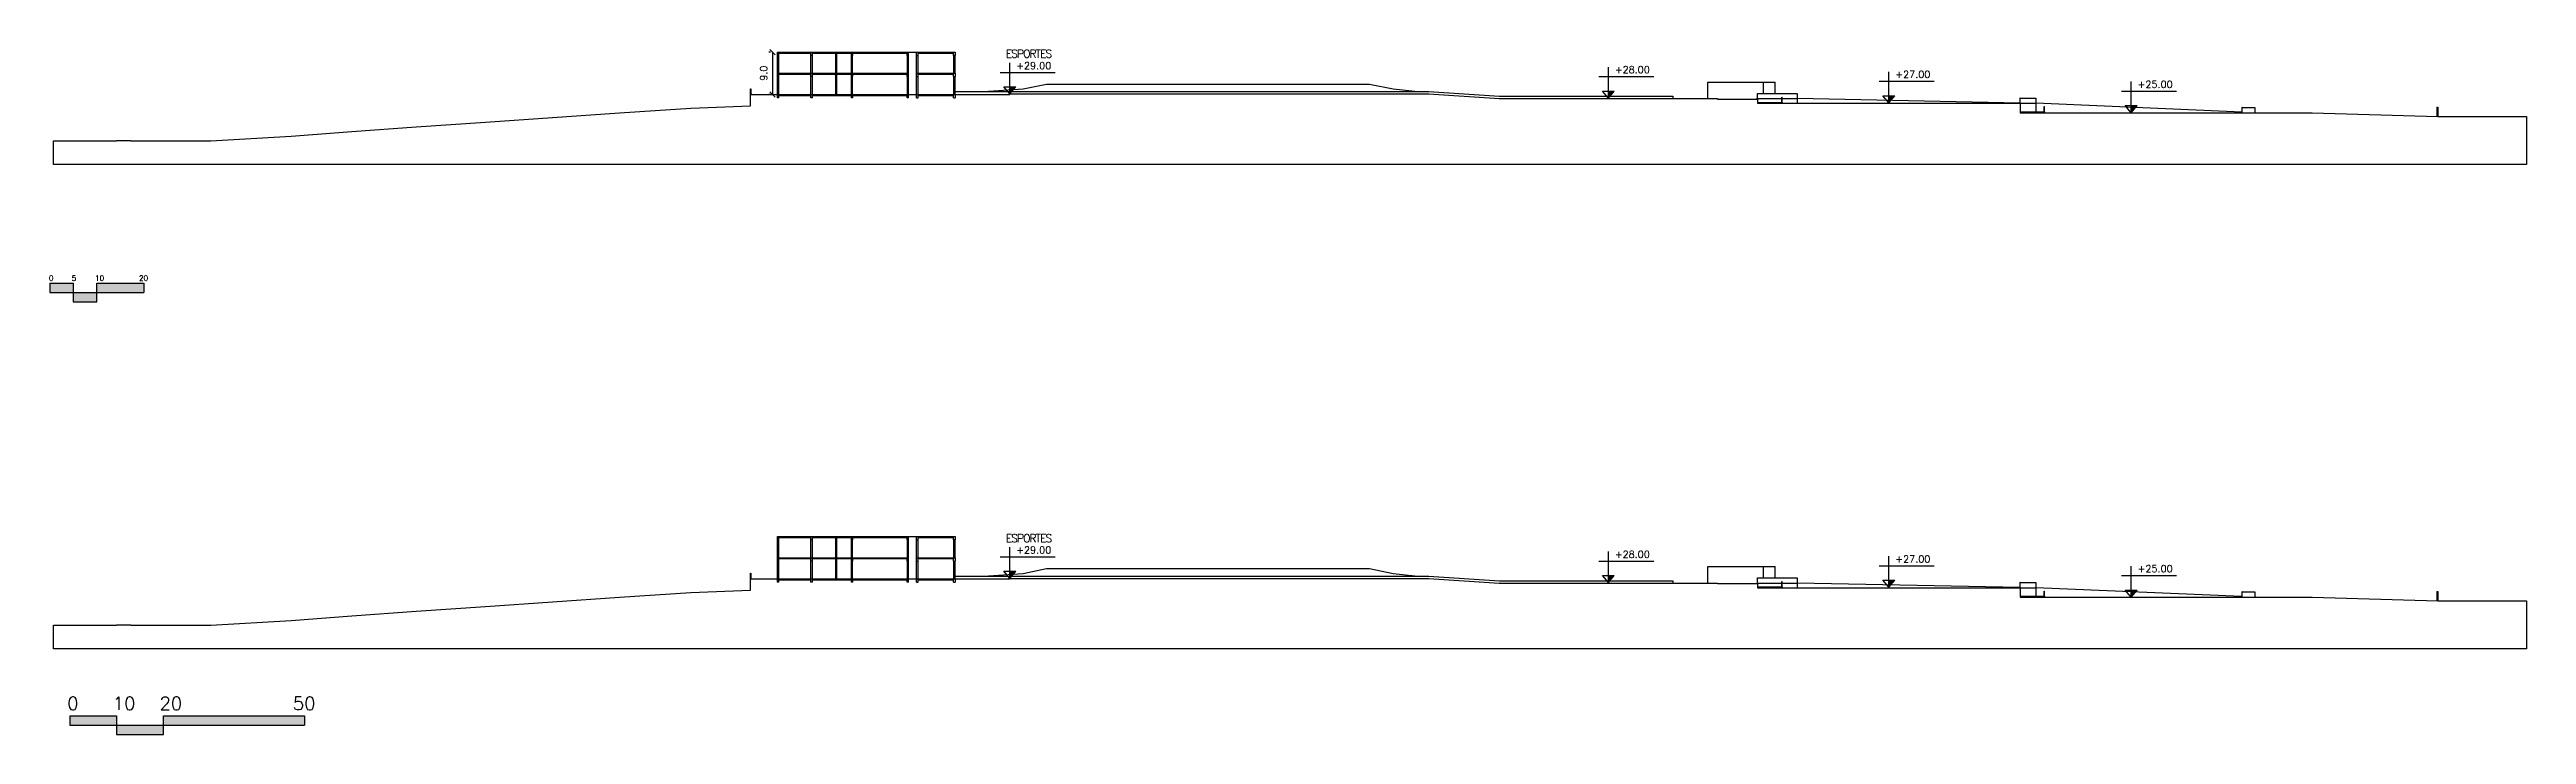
# Model space of a CAD drawing. Header units: millimetres. Extents: x 55520 to 96084, y -58491 to -49645.
# Drawn here: x 81170 to 81697, y -51293 to -51147 of the extents above; entities that cross this region are included whole.
import ezdxf
from ezdxf.enums import TextEntityAlignment as Align

# ---------------------------------------------------------------- set-up
doc = ezdxf.new("R2010")
doc.units = ezdxf.units.MM
doc.header["$PDMODE"] = 35
for name, color, linetype in [('Alvenaria Corte', 30, 'Continuous'), ('Alvenaria Vista', 40, 'Continuous'), ('ARQ-COTAS', 1, 'Continuous'), ('ARQ-SÍMBOLOS', 2, 'Continuous'), ('ARQ-TEXTO2', 2, 'Continuous'), ('Cinza', 9, 'Continuous'), ('Linha Fina', 100, 'Continuous'), ('Pilares', 181, 'Continuous'), ('Piso_Novo', 5, 'Continuous'), ('VPORTS', 7, 'Continuous')]:
    doc.layers.add(name, color=color, linetype=linetype)
doc.styles.add('ROMANS', font='romans.shx')
doc.styles.add('Romans_Anot', font='romans.shx')
doc.dimstyles.new('Escala 1-750', dxfattribs={"dimscale": 7.5, "dimtxt": 0.2, "dimasz": 0.15, "dimexe": 0.1, "dimexo": 0.2, "dimgap": 0.15, "dimtad": 1, "dimzin": 4, "dimdsep": 46, "dimtxsty": 'Romans_Anot', "dimblk": 'OBLIQUE', "dimcen": 0.25, "dimclrd": 256, "dimclre": 256, "dimclrt": 2, "dimadec": 0, "dimazin": 0, "dimtfac": 1, "dimtix": 1, "dimtmove": 2, "dimatfit": 3, "dimfxl": 1, "dimtfillclr": 256, "dimlwd": -1, "dimlwe": -1, "dimarcsym": 0})

# ---------------------------------------------------------------- blocks, each defined once
blk = doc.blocks.new('Escala')
at = {"layer": 'Linha Fina'}
h = blk.add_hatch(color=256, dxfattribs=at)
h.dxf.hatch_style = 1
h.paths.add_polyline_path([(40663.48, -39178.74), (40663.48, -39180.74), (40673.48, -39180.74), (40673.48, -39178.74)])
h.paths.add_polyline_path([(40663.48, -39182.74), (40663.48, -39180.74), (40658.48, -39180.74), (40658.48, -39182.74)])
h.paths.add_polyline_path([(40658.48, -39180.74), (40658.48, -39178.74), (40653.48, -39178.74), (40653.48, -39180.74)])
for p, q in [((40653.48, -39178.74), (40658.48, -39178.74)), ((40653.48, -39178.74), (40653.48, -39180.74)), ((40658.48, -39178.74), (40658.48, -39180.74)), ((40663.48, -39180.74), (40663.48, -39178.74)), ((40663.48, -39178.74), (40673.48, -39178.74)), ((40673.48, -39178.74), (40673.48, -39180.74)), ((40653.48, -39180.74), (40673.48, -39180.74)), ((40658.48, -39180.74), (40658.48, -39182.74)), ((40658.48, -39182.74), (40663.48, -39182.74)), ((40663.48, -39182.74), (40663.48, -39180.74))]:
    blk.add_line(p, q, dxfattribs=at)
at = {"layer": 'ARQ-TEXTO2', "attachment_point": 1, "style": 'ROMANS'}
for s, insert, char_height in [('0', (40653.28, -39177.13), 1.12), ('5', (40658.15, -39177.13), 1.12), ('10', (40663.14, -39177.13), 1.125), ('20', (40672.49, -39177.13), 1.125)]:
    blk.add_mtext(s, dxfattribs=dict(at, insert=insert, char_height=char_height))
blk = doc.blocks.new('Nível_Fachada')
at = {"layer": 'ARQ-SÍMBOLOS'}
h = blk.add_hatch(color=1, dxfattribs=at)
h.dxf.hatch_style = 1
h.paths.add_polyline_path([(0.167, 0.202), (0, 0.202), (0, 0)])
at = {"layer": 'ARQ-SÍMBOLOS', "color": 1}
for p, q in [((0, 0), (0, 0.884)), ((-0.271, 0.613), (1.29, 0.613)), ((-0.167, 0.202), (0.167, 0.202)), ((0, 0), (-0.167, 0.202)), ((0, 0), (0.167, 0.202))]:
    blk.add_line(p, q, dxfattribs=at)
at = {"layer": 'ARQ-TEXTO2', "style": 'ROMANS'}
blk.add_attdef('NIVEL-ACABADO', text='', height=0.2, dxfattribs=at).set_placement((0.182, 0.647), align=Align.BOTTOM_LEFT)
blk = doc.blocks.new('_Oblique')
at = {"color": 0, "linetype": 'ByBlock', "lineweight": -2}
blk.add_line((-0.5, -0.5), (0.5, 0.5), dxfattribs=at)
blk = doc.blocks.new('*D31')
at = {"layer": 'ARQ-COTAS', "transparency": 16777216}
for p, q in [((81323.28, -51147.2), (81322.92, -51147.2)), ((81323.67, -51147.2), (81323.67, -51156.2)), ((81323.28, -51156.2), (81322.92, -51156.2))]:
    blk.add_line(p, q, dxfattribs=at)
at = {"layer": 'Defpoints', "color": 0, "transparency": 16777216}
for p in [(81324.78, -51147.2), (81323.67, -51156.2), (81324.78, -51156.2)]:
    blk.add_point(p, dxfattribs=at)
at = {"layer": 'ARQ-COTAS', "transparency": 16777216, "xscale": 1.125, "yscale": 1.125, "zscale": 1.125}
for p, rotation in [((81323.67, -51147.2), 90), ((81323.67, -51156.2), 270)]:
    blk.add_blockref('_Oblique', p, dxfattribs=dict(at, rotation=rotation))
at = {"layer": 'ARQ-COTAS', "color": 2, "transparency": 16777216, "insert": (81321.79, -51151.7), "char_height": 1.5, "attachment_point": 5, "rotation": 90, "style": 'Romans_Anot'}
blk.add_mtext('9.0', dxfattribs=at)

msp = doc.modelspace()

# ---------------------------------------------------------------- hatches: boundary and pattern name
at = {"layer": 'Linha Fina'}
h = msp.add_hatch(color=256, dxfattribs=at)
h.dxf.hatch_style = 1
h.paths.add_polyline_path([(81224.009, -51288.575), (81194.009, -51288.575), (81194.009, -51290.575), (81224.009, -51290.575)])
h.paths.add_polyline_path([(81194.009, -51292.575), (81194.009, -51290.575), (81184.009, -51290.575), (81184.009, -51292.575)])
h.paths.add_polyline_path([(81184.009, -51290.575), (81184.009, -51288.575), (81174.009, -51288.575), (81174.009, -51290.575)])

# ---------------------------------------------------------------- linework, layer by layer
at = {"layer": 'Alvenaria Corte'}
for p, q in [((81324.783, -51151.699), (81324.783, -51147.899)), ((81325.031, -51151.699), (81325.031, -51147.899)), ((81331.878, -51151.699), (81331.878, -51147.899)), ((81332.217, -51151.699), (81332.217, -51147.899)), ((81337.177, -51151.699), (81337.177, -51147.399)), ((81337.425, -51151.699), (81337.425, -51147.399)), ((81340.523, -51151.699), (81340.523, -51147.899)), ((81340.771, -51151.699), (81340.771, -51147.899)), ((81352.422, -51151.699), (81352.422, -51147.899)), ((81352.669, -51151.699), (81352.669, -51147.899)), ((81354.392, -51151.699), (81354.392, -51147.899)), ((81354.731, -51151.699), (81354.731, -51147.899)), ((81362.337, -51151.699), (81362.337, -51147.899)), ((81362.584, -51151.699), (81362.584, -51147.899)), ((81324.783, -51156.199), (81324.783, -51152.399)), ((81325.031, -51156.199), (81325.031, -51152.399)), ((81331.878, -51156.199), (81331.878, -51152.399)), ((81332.217, -51156.199), (81332.217, -51152.399)), ((81337.177, -51156.199), (81337.177, -51151.899)), ((81337.425, -51156.199), (81337.425, -51151.899)), ((81340.523, -51156.199), (81340.523, -51152.399)), ((81340.771, -51156.199), (81340.771, -51152.399)), ((81352.422, -51156.199), (81352.422, -51152.399)), ((81352.669, -51156.199), (81352.669, -51152.399)), ((81354.392, -51156.199), (81354.392, -51152.399)), ((81354.731, -51156.199), (81354.731, -51152.399)), ((81362.337, -51156.199), (81362.337, -51152.399)), ((81362.584, -51156.199), (81362.584, -51152.399)), ((81533.503, -51157.899), (81538.714, -51157.899)), ((81538.714, -51157.899), (81538.714, -51158.099)), ((81589.432, -51159.899), (81594.592, -51159.899)), ((81594.592, -51159.899), (81594.592, -51160.099)), ((81678.191, -51158.899), (81678.191, -51160.893)), ((81678.191, -51158.899), (81678.391, -51158.899)), ((81678.391, -51158.899), (81678.391, -51160.899)), ((81337.177, -51254.915), (81337.177, -51250.615)), ((81337.425, -51254.915), (81337.425, -51250.615)), ((81324.783, -51254.915), (81324.783, -51251.115)), ((81324.783, -51259.415), (81324.783, -51255.615)), ((81325.031, -51254.915), (81325.031, -51251.115)), ((81325.031, -51259.415), (81325.031, -51255.615)), ((81331.878, -51254.915), (81331.878, -51251.115)), ((81331.878, -51259.415), (81331.878, -51255.615)), ((81332.217, -51254.915), (81332.217, -51251.115)), ((81332.217, -51259.415), (81332.217, -51255.615)), ((81337.177, -51259.415), (81337.177, -51255.115)), ((81337.425, -51259.415), (81337.425, -51255.115)), ((81340.523, -51254.915), (81340.523, -51251.115)), ((81340.523, -51259.415), (81340.523, -51255.615)), ((81340.771, -51254.915), (81340.771, -51251.115)), ((81340.771, -51259.415), (81340.771, -51255.615)), ((81352.422, -51254.915), (81352.422, -51251.115)), ((81352.422, -51259.415), (81352.422, -51255.615)), ((81352.669, -51254.915), (81352.669, -51251.115)), ((81352.669, -51259.415), (81352.669, -51255.615)), ((81354.392, -51254.915), (81354.392, -51251.115)), ((81354.392, -51259.415), (81354.392, -51255.615)), ((81354.731, -51254.915), (81354.731, -51251.115)), ((81354.731, -51259.415), (81354.731, -51255.615)), ((81362.337, -51254.915), (81362.337, -51251.115)), ((81362.337, -51259.415), (81362.337, -51255.615)), ((81362.584, -51254.915), (81362.584, -51251.115)), ((81362.584, -51259.415), (81362.584, -51255.615)), ((81533.503, -51261.115), (81538.714, -51261.115)), ((81538.714, -51261.115), (81538.714, -51261.315)), ((81589.432, -51263.115), (81594.592, -51263.115)), ((81594.592, -51263.115), (81594.592, -51263.315)), ((81678.191, -51262.115), (81678.391, -51262.115)), ((81678.191, -51262.115), (81678.191, -51264.109)), ((81678.391, -51262.115), (81678.391, -51264.115))]:
    msp.add_line(p, q, dxfattribs=at)
at = {"layer": 'Alvenaria Vista'}
for p, q in [((81352.669, -51147.199), (81354.392, -51147.199)), ((81352.669, -51250.415), (81354.392, -51250.415))]:
    msp.add_line(p, q, dxfattribs=at)
at = {"layer": 'Cinza'}
for p, q in [((81362.584, -51155.599), (81463.505, -51155.599)), ((81463.505, -51155.599), (81478.517, -51156.599)), ((81522.933, -51157.099), (81522.933, -51153.599)), ((81522.933, -51153.599), (81537.282, -51153.599)), ((81534.763, -51155.999), (81534.763, -51153.599)), ((81537.282, -51155.999), (81537.282, -51153.599)), ((81478.517, -51156.599), (81515.469, -51156.599)), ((81515.469, -51156.599), (81515.469, -51157.099)), ((81533.503, -51155.999), (81541.955, -51155.999)), ((81533.503, -51157.099), (81538.664, -51157.099)), ((81538.714, -51157.099), (81541.955, -51157.099)), ((81541.955, -51155.999), (81541.955, -51158.099)), ((81589.382, -51158.033), (81541.955, -51157.099)), ((81589.432, -51156.999), (81592.732, -51156.999)), ((81589.432, -51158.099), (81592.732, -51158.099)), ((81592.732, -51156.999), (81592.732, -51159.899)), ((81636.668, -51159.981), (81592.732, -51158.099)), ((81636.718, -51158.999), (81639.414, -51158.999)), ((81639.414, -51158.999), (81639.414, -51160.099)), ((81362.584, -51258.815), (81463.505, -51258.815)), ((81463.505, -51258.815), (81478.517, -51259.815)), ((81478.517, -51259.815), (81515.469, -51259.815)), ((81515.469, -51259.815), (81515.469, -51260.315)), ((81522.933, -51256.815), (81537.282, -51256.815)), ((81522.933, -51260.315), (81522.933, -51256.815)), ((81533.503, -51259.215), (81541.955, -51259.215)), ((81533.503, -51260.315), (81538.664, -51260.315)), ((81534.763, -51259.215), (81534.763, -51256.815)), ((81537.282, -51259.215), (81537.282, -51256.815)), ((81538.714, -51260.315), (81541.955, -51260.315)), ((81541.955, -51259.215), (81541.955, -51261.315)), ((81589.382, -51261.249), (81541.955, -51260.315)), ((81589.432, -51260.215), (81592.732, -51260.215)), ((81592.732, -51260.215), (81592.732, -51263.115)), ((81589.432, -51261.315), (81592.732, -51261.315)), ((81636.668, -51263.197), (81592.732, -51261.315)), ((81636.718, -51262.215), (81639.414, -51262.215)), ((81639.414, -51262.215), (81639.414, -51263.315))]:
    msp.add_line(p, q, dxfattribs=at)
for points in [[(81460.471, -51155.599), (81455.884, -51155.099), (81450.884, -51154.099), (81382.067, -51154.099), (81377.067, -51155.099), (81369.73, -51155.599)], [(81460.471, -51258.815), (81455.884, -51258.315), (81450.884, -51257.315), (81382.067, -51257.315), (81377.067, -51258.315), (81369.73, -51258.815)]]:
    msp.add_lwpolyline(points, dxfattribs=at)
at = {"layer": 'Linha Fina'}
for p, q in [((81319.02, -51156.099), (81319.02, -51154.999)), ((81319.02, -51154.999), (81319.07, -51154.999)), ((81319.07, -51154.999), (81319.07, -51156.099)), ((81533.453, -51157.099), (81533.453, -51155.999)), ((81533.453, -51155.999), (81533.503, -51155.999)), ((81533.503, -51157.099), (81533.503, -51155.999)), ((81538.664, -51156.799), (81538.714, -51156.799)), ((81538.664, -51157.899), (81538.664, -51156.799)), ((81538.714, -51157.899), (81538.714, -51156.799)), ((81589.432, -51156.999), (81589.382, -51156.999)), ((81589.382, -51156.999), (81589.382, -51158.099)), ((81589.432, -51158.099), (81589.432, -51156.999)), ((81594.542, -51158.799), (81594.592, -51158.799)), ((81594.542, -51159.899), (81594.542, -51158.799)), ((81594.592, -51159.899), (81594.592, -51158.799)), ((81636.718, -51158.999), (81636.668, -51158.999)), ((81636.668, -51158.999), (81636.668, -51160.099)), ((81636.718, -51160.099), (81636.718, -51158.999)), ((81319.02, -51259.315), (81319.02, -51258.215)), ((81319.02, -51258.215), (81319.07, -51258.215)), ((81319.07, -51258.215), (81319.07, -51259.315)), ((81533.453, -51259.215), (81533.503, -51259.215)), ((81533.453, -51260.315), (81533.453, -51259.215)), ((81533.503, -51260.315), (81533.503, -51259.215)), ((81538.664, -51260.015), (81538.714, -51260.015)), ((81538.664, -51261.115), (81538.664, -51260.015)), ((81538.714, -51261.115), (81538.714, -51260.015)), ((81589.432, -51260.215), (81589.382, -51260.215)), ((81589.382, -51260.215), (81589.382, -51261.315)), ((81589.432, -51261.315), (81589.432, -51260.215)), ((81594.542, -51262.015), (81594.592, -51262.015)), ((81594.542, -51263.115), (81594.542, -51262.015)), ((81594.592, -51263.115), (81594.592, -51262.015)), ((81636.718, -51262.215), (81636.668, -51262.215)), ((81636.668, -51262.215), (81636.668, -51263.315)), ((81636.718, -51263.315), (81636.718, -51262.215)), ((81174.009, -51288.575), (81184.009, -51288.575)), ((81174.009, -51288.575), (81174.009, -51290.575)), ((81174.009, -51290.575), (81224.009, -51290.575)), ((81184.009, -51288.575), (81184.009, -51290.575)), ((81184.009, -51290.575), (81184.009, -51292.575)), ((81184.009, -51292.575), (81194.009, -51292.575)), ((81194.009, -51290.575), (81194.009, -51288.575)), ((81194.009, -51288.575), (81224.009, -51288.575)), ((81194.009, -51292.575), (81194.009, -51290.575)), ((81224.009, -51288.575), (81224.009, -51290.575))]:
    msp.add_line(p, q, dxfattribs=at)
at = {"layer": 'Pilares'}
for p, q in [((81324.783, -51147.199), (81352.669, -51147.199)), ((81324.783, -51147.899), (81324.783, -51147.199)), ((81325.083, -51147.899), (81324.783, -51147.899)), ((81325.083, -51147.399), (81331.878, -51147.399)), ((81325.083, -51147.899), (81325.083, -51147.399)), ((81331.878, -51147.899), (81331.878, -51147.399)), ((81332.217, -51147.899), (81331.878, -51147.899)), ((81332.217, -51147.899), (81332.217, -51147.399)), ((81332.217, -51147.399), (81340.523, -51147.399)), ((81340.523, -51147.899), (81340.523, -51147.399)), ((81340.823, -51147.899), (81340.523, -51147.899)), ((81340.823, -51147.899), (81340.823, -51147.399)), ((81340.823, -51147.399), (81352.369, -51147.399)), ((81352.369, -51147.899), (81352.369, -51147.399)), ((81352.669, -51147.899), (81352.369, -51147.899)), ((81352.669, -51147.899), (81352.669, -51147.199)), ((81354.392, -51147.899), (81354.392, -51147.199)), ((81354.392, -51147.199), (81362.584, -51147.199)), ((81354.392, -51147.899), (81354.731, -51147.899)), ((81354.731, -51147.399), (81362.284, -51147.399)), ((81354.731, -51147.899), (81354.731, -51147.399)), ((81362.284, -51147.899), (81362.284, -51147.399)), ((81362.584, -51147.899), (81362.284, -51147.899)), ((81362.284, -51147.899), (81362.584, -51147.899)), ((81362.584, -51147.199), (81362.584, -51147.899)), ((81324.783, -51151.699), (81352.669, -51151.699)), ((81324.783, -51152.399), (81324.783, -51151.699)), ((81325.083, -51152.399), (81324.783, -51152.399)), ((81325.083, -51151.899), (81331.878, -51151.899)), ((81325.083, -51152.399), (81325.083, -51151.899)), ((81331.878, -51152.399), (81331.878, -51151.899)), ((81332.217, -51152.399), (81331.878, -51152.399)), ((81332.217, -51151.899), (81340.523, -51151.899)), ((81332.217, -51152.399), (81332.217, -51151.899)), ((81340.523, -51152.399), (81340.523, -51151.899)), ((81340.823, -51152.399), (81340.523, -51152.399)), ((81340.823, -51151.899), (81352.369, -51151.899)), ((81340.823, -51152.399), (81340.823, -51151.899)), ((81352.369, -51152.399), (81352.369, -51151.899)), ((81352.669, -51152.399), (81352.369, -51152.399)), ((81352.669, -51152.399), (81352.669, -51151.699)), ((81354.392, -51152.399), (81354.392, -51151.699)), ((81354.392, -51151.699), (81362.584, -51151.699)), ((81354.392, -51152.399), (81354.731, -51152.399)), ((81354.731, -51151.899), (81362.284, -51151.899)), ((81354.731, -51152.399), (81354.731, -51151.899)), ((81362.284, -51152.399), (81362.284, -51151.899)), ((81362.284, -51152.399), (81362.584, -51152.399)), ((81362.584, -51151.699), (81362.584, -51152.399)), ((81324.783, -51156.899), (81324.783, -51156.199)), ((81325.083, -51156.899), (81324.783, -51156.899)), ((81325.083, -51156.399), (81331.878, -51156.399)), ((81325.083, -51156.899), (81325.083, -51156.399)), ((81331.878, -51156.899), (81331.878, -51156.399)), ((81332.217, -51156.899), (81331.878, -51156.899)), ((81332.217, -51156.399), (81340.523, -51156.399)), ((81332.217, -51156.899), (81332.217, -51156.399)), ((81340.523, -51156.899), (81340.523, -51156.399)), ((81340.823, -51156.899), (81340.523, -51156.899)), ((81340.823, -51156.399), (81352.369, -51156.399)), ((81340.823, -51156.899), (81340.823, -51156.399)), ((81352.369, -51156.899), (81352.369, -51156.399)), ((81352.669, -51156.899), (81352.369, -51156.899)), ((81352.669, -51156.899), (81352.669, -51156.199)), ((81354.392, -51156.899), (81354.392, -51156.199)), ((81354.392, -51156.899), (81354.731, -51156.899)), ((81354.731, -51156.399), (81362.284, -51156.399)), ((81354.731, -51156.899), (81354.731, -51156.399)), ((81362.284, -51156.899), (81362.284, -51156.399)), ((81362.284, -51156.899), (81362.584, -51156.899)), ((81362.584, -51156.199), (81362.584, -51156.899)), ((81374.243, -51156.199), (81374.243, -51156.099)), ((81324.783, -51250.415), (81352.669, -51250.415)), ((81324.783, -51251.115), (81324.783, -51250.415)), ((81325.083, -51250.615), (81331.878, -51250.615)), ((81325.083, -51251.115), (81325.083, -51250.615)), ((81331.878, -51251.115), (81331.878, -51250.615)), ((81332.217, -51250.615), (81340.523, -51250.615)), ((81332.217, -51251.115), (81332.217, -51250.615)), ((81340.523, -51251.115), (81340.523, -51250.615)), ((81340.823, -51250.615), (81352.369, -51250.615)), ((81340.823, -51251.115), (81340.823, -51250.615)), ((81352.369, -51251.115), (81352.369, -51250.615)), ((81352.669, -51251.115), (81352.669, -51250.415)), ((81354.392, -51250.415), (81362.584, -51250.415)), ((81354.392, -51251.115), (81354.392, -51250.415)), ((81354.731, -51250.615), (81362.284, -51250.615)), ((81354.731, -51251.115), (81354.731, -51250.615)), ((81362.284, -51251.115), (81362.284, -51250.615)), ((81362.584, -51250.415), (81362.584, -51251.115)), ((81325.083, -51251.115), (81324.783, -51251.115)), ((81324.783, -51254.915), (81352.669, -51254.915)), ((81324.783, -51255.615), (81324.783, -51254.915)), ((81325.083, -51255.615), (81324.783, -51255.615)), ((81325.083, -51255.115), (81331.878, -51255.115)), ((81325.083, -51255.615), (81325.083, -51255.115)), ((81332.217, -51251.115), (81331.878, -51251.115)), ((81331.878, -51255.615), (81331.878, -51255.115)), ((81332.217, -51255.615), (81331.878, -51255.615)), ((81332.217, -51255.115), (81340.523, -51255.115)), ((81332.217, -51255.615), (81332.217, -51255.115)), ((81340.823, -51251.115), (81340.523, -51251.115)), ((81340.523, -51255.615), (81340.523, -51255.115)), ((81340.823, -51255.615), (81340.523, -51255.615)), ((81340.823, -51255.115), (81352.369, -51255.115)), ((81340.823, -51255.615), (81340.823, -51255.115)), ((81352.669, -51251.115), (81352.369, -51251.115)), ((81352.369, -51255.615), (81352.369, -51255.115)), ((81352.669, -51255.615), (81352.369, -51255.615)), ((81352.669, -51255.615), (81352.669, -51254.915)), ((81354.392, -51251.115), (81354.731, -51251.115)), ((81354.392, -51254.915), (81362.584, -51254.915)), ((81354.392, -51255.615), (81354.392, -51254.915)), ((81354.392, -51255.615), (81354.731, -51255.615)), ((81354.731, -51255.115), (81362.284, -51255.115)), ((81354.731, -51255.615), (81354.731, -51255.115)), ((81362.284, -51251.115), (81362.584, -51251.115)), ((81362.584, -51251.115), (81362.284, -51251.115)), ((81362.284, -51255.615), (81362.284, -51255.115)), ((81362.284, -51255.615), (81362.584, -51255.615)), ((81362.584, -51254.915), (81362.584, -51255.615)), ((81324.783, -51260.115), (81324.783, -51259.415)), ((81325.083, -51260.115), (81324.783, -51260.115)), ((81325.083, -51259.615), (81331.878, -51259.615)), ((81325.083, -51260.115), (81325.083, -51259.615)), ((81331.878, -51260.115), (81331.878, -51259.615)), ((81332.217, -51260.115), (81331.878, -51260.115)), ((81332.217, -51259.615), (81340.523, -51259.615)), ((81332.217, -51260.115), (81332.217, -51259.615)), ((81340.523, -51260.115), (81340.523, -51259.615)), ((81340.823, -51260.115), (81340.523, -51260.115)), ((81340.823, -51259.615), (81352.369, -51259.615)), ((81340.823, -51260.115), (81340.823, -51259.615)), ((81352.369, -51260.115), (81352.369, -51259.615)), ((81352.669, -51260.115), (81352.369, -51260.115)), ((81352.669, -51260.115), (81352.669, -51259.415)), ((81354.392, -51260.115), (81354.392, -51259.415)), ((81354.392, -51260.115), (81354.731, -51260.115)), ((81354.731, -51259.615), (81362.284, -51259.615)), ((81354.731, -51260.115), (81354.731, -51259.615)), ((81362.284, -51260.115), (81362.284, -51259.615)), ((81362.284, -51260.115), (81362.584, -51260.115)), ((81362.584, -51259.415), (81362.584, -51260.115)), ((81374.243, -51259.415), (81374.243, -51259.315))]:
    msp.add_line(p, q, dxfattribs=at)
for points in [[(81374.243, -51156.099), (81463.488, -51156.099), (81478.5, -51157.099), (81524.969, -51157.099), (81524.969, -51157.199), (81533.353, -51157.199), (81533.353, -51157.099), (81533.503, -51157.099), (81533.503, -51158.099), (81589.432, -51158.099), (81589.432, -51160.099), (81636.718, -51160.099), (81651.632, -51160.099), (81678.391, -51160.899), (81697.263, -51160.899), (81697.263, -51171.099), (81170.569, -51171.099), (81170.569, -51166.099), (81184.015, -51166.099), (81184.015, -51165.999), (81187.015, -51165.999), (81187.015, -51166.099), (81204.09, -51166.099), (81221.164, -51165.099), (81234.071, -51164.099), (81247.78, -51163.099), (81262.577, -51162.099), (81276.831, -51161.099), (81291.084, -51160.099), (81306.291, -51159.099), (81319.02, -51158.599), (81319.02, -51156.099), (81319.17, -51156.099), (81319.17, -51156.199), (81374.243, -51156.199)], [(81374.243, -51259.315), (81463.488, -51259.315), (81478.5, -51260.315), (81524.969, -51260.315), (81524.969, -51260.415), (81533.353, -51260.415), (81533.353, -51260.315), (81533.503, -51260.315), (81533.503, -51261.315), (81589.432, -51261.315), (81589.432, -51263.315), (81636.718, -51263.315), (81651.632, -51263.315), (81678.391, -51264.115), (81697.263, -51264.115), (81697.263, -51274.315), (81170.569, -51274.315), (81170.569, -51269.315), (81184.015, -51269.315), (81184.015, -51269.215), (81187.015, -51269.215), (81187.015, -51269.315), (81204.09, -51269.315), (81221.164, -51268.315), (81234.071, -51267.315), (81247.78, -51266.315), (81262.577, -51265.315), (81276.831, -51264.315), (81291.084, -51263.315), (81306.291, -51262.315), (81319.02, -51261.815), (81319.02, -51259.315), (81319.17, -51259.315), (81319.17, -51259.415), (81374.243, -51259.415)]]:
    msp.add_lwpolyline(points, dxfattribs=at)
at = {"layer": 'Piso_Novo'}
for p, q in [((81541.955, -51155.999), (81541.955, -51158.099)), ((81541.955, -51259.215), (81541.955, -51261.315))]:
    msp.add_line(p, q, dxfattribs=at)

# ---------------------------------------------------------------- block references
at = {"layer": 'ARQ-SÍMBOLOS', "xscale": 7.5, "yscale": 7.5, "zscale": 7.5}
for p, values in [((81374.243, -51156.099), {'NIVEL-ACABADO': '+29.00 '}), ((81501.734, -51156.999), {'NIVEL-ACABADO': '+28.00 '}), ((81561.467, -51157.999), {'NIVEL-ACABADO': '+27.00 '}), ((81613.075, -51160.099), {'NIVEL-ACABADO': '+25.00 '}), ((81374.243, -51259.315), {'NIVEL-ACABADO': '+29.00 '}), ((81501.734, -51260.215), {'NIVEL-ACABADO': '+28.00 '}), ((81561.467, -51261.215), {'NIVEL-ACABADO': '+27.00 '}), ((81613.075, -51263.315), {'NIVEL-ACABADO': '+25.00 '})]:
    msp.add_blockref('Nível_Fachada', p, dxfattribs=at).add_auto_attribs(values)
at = {"layer": 'VPORTS'}
msp.add_blockref('Escala', (40516.297, -12017.647), dxfattribs=at)

# ---------------------------------------------------------------- texts
at = {"layer": 'ARQ-TEXTO2', "attachment_point": 1, "style": 'ROMANS'}
for s, insert, char_height, width in [('\\pi1.88518;{\\T0.85;ESPORTES}', (81371.484, -51146.695), 1.68413, 14.22), ('\\pi1.88518;{\\T0.85;ESPORTES}', (81371.484, -51249.911), 1.68413, 14.22), ('50', (81221.527, -51284.545), 2.8125, 13.16064)]:
    msp.add_mtext(s, dxfattribs=dict(at, insert=insert, char_height=char_height, width=width))
for s, insert, char_height in [('0', (81173.499, -51284.545), 2.812), ('10', (81183.185, -51284.545), 2.8125), ('20', (81193.158, -51284.545), 2.8125)]:
    msp.add_mtext(s, dxfattribs=dict(at, insert=insert, char_height=char_height))

# ---------------------------------------------------------------- dimensions: what is measured, and where the dimension line sits
at = {"layer": 'ARQ-COTAS'}
dim = msp.add_linear_dim(base=(81323.666, -51156.199), p1=(81324.783, -51147.199), p2=(81324.783, -51156.199), angle=90, text='9.0', dimstyle='Escala 1-750', dxfattribs=at)
dim.commit()
dim.dimension.update_dxf_attribs({"geometry": '*D31', "text_midpoint": (81321.791, -51151.699)})

doc.saveas('drawing.dxf')
